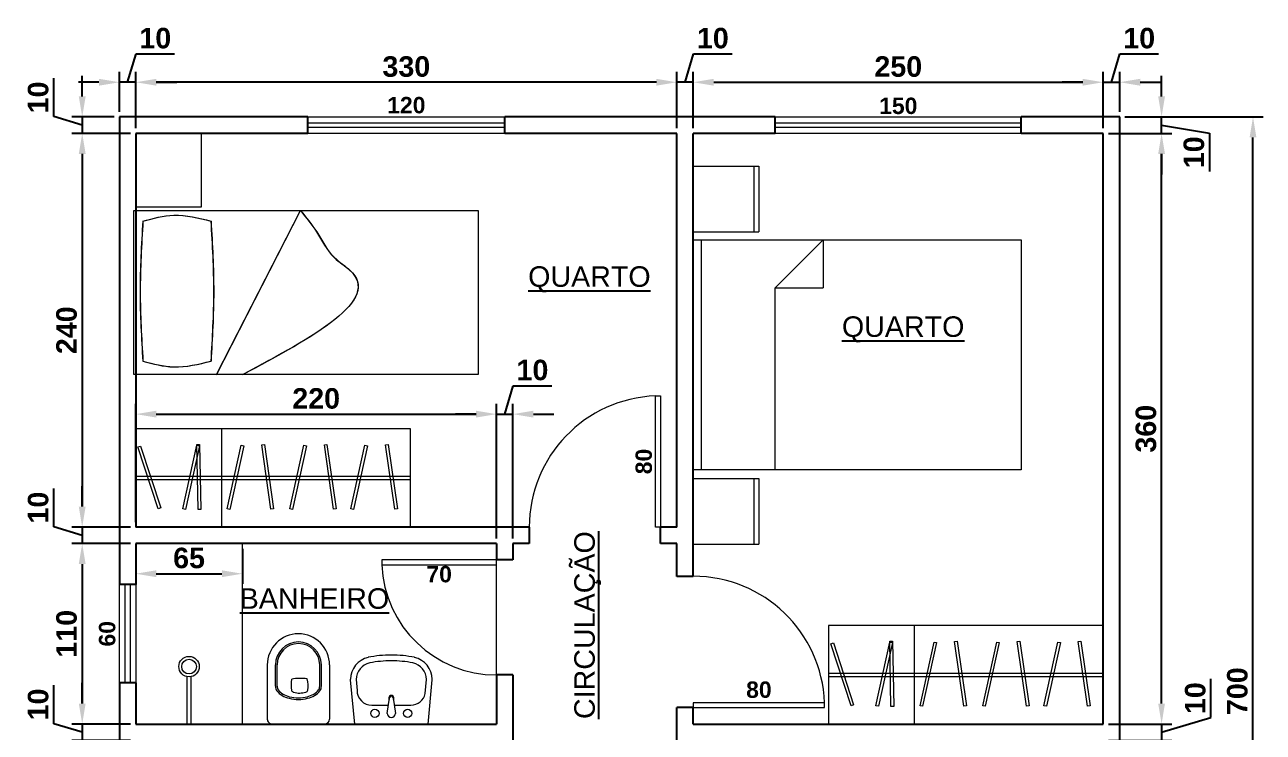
# Model space of a CAD drawing. Header units: centimetres. Extents: x 1327 to 2083, y 54 to 891.
# Drawn here: x 1327 to 2083, y 460 to 891 of the extents above; entities that cross this region are included whole.
import ezdxf

# ---------------------------------------------------------------- set-up
doc = ezdxf.new("R2010")
doc.units = ezdxf.units.CM
for name, color, linetype, lineweight in [('blocos', 40, 'Continuous', 9), ('Cotas', 7, 'Continuous', 9), ('janelas', 1, 'Continuous', 13), ('paredes', 5, 'Continuous', 25), ('piso', 8, 'Continuous', 9), ('portas', 25, 'Continuous', 13)]:
    doc.layers.add(name, color=color, linetype=linetype, lineweight=lineweight)
doc.layers.add('Texto', color=102, linetype='Continuous')
doc.styles.add('Annotative', font='arial.ttf')
doc.styles.get("Standard").update_dxf_attribs({"font": ''})
doc.styles.get('Standard').set_extended_font_data('Arial', bold=True)
doc.dimstyles.new('Copy of ISO-25', dxfattribs={"dimscale": 0, "dimtxt": 2, "dimasz": 2.5, "dimexe": 1.25, "dimexo": 0.625, "dimtad": 1, "dimtxsty": 'Standard', "dimcen": 2.5, "dimse1": 1, "dimse2": 1, "dimsd1": 1, "dimsd2": 1, "dimclrt": 102, "dimadec": 0, "dimazin": 0, "dimtfac": 1, "dimtmove": 0, "dimatfit": 3, "dimfxl": 1, "dimarcsym": 0})
doc.dimstyles.new('ISO-25', dxfattribs={"dimscale": 0, "dimtxt": 2.5, "dimasz": 2.5, "dimexe": 1.25, "dimexo": 0.625, "dimtad": 1, "dimtxsty": 'Standard', "dimcen": 2.5, "dimclrt": 102, "dimadec": 0, "dimazin": 0, "dimtfac": 1, "dimtmove": 1, "dimatfit": 3, "dimfxl": 1, "dimarcsym": 0})

# ---------------------------------------------------------------- blocks, each defined once
blk = doc.blocks.new('*D31')
at = {"layer": 'Cotas', "color": 0, "lineweight": -2, "transparency": 16777216}
for p, q in [((2050.78, 469.17), (2050.78, 492.6)), ((2020.69, 477.65), (2020.69, 490.15)), ((2020.69, 460.15), (2050.78, 469.17)), ((1988.26, 465.15), (2026.94, 465.15)), ((2020.69, 465.15), (2020.69, 455.15)), ((2020.69, 465.15), (2020.69, 455.15)), ((1988.26, 455.15), (2026.94, 455.15)), ((2020.69, 442.65), (2020.69, 430.15))]:
    blk.add_line(p, q, dxfattribs=at)
at = {"layer": 'Cotas', "color": 0, "transparency": 16777216}
for points in [[(2018.61, 477.65), (2022.77, 477.65), (2020.69, 465.15)], [(2018.61, 442.65), (2022.77, 442.65), (2020.69, 455.15)]]:
    blk.add_solid(points, dxfattribs=at)
at = {"layer": 'Defpoints', "color": 0, "transparency": 16777216}
for p in [(1985.13, 465.15), (1985.13, 455.15), (2020.69, 455.15)]:
    blk.add_point(p, dxfattribs=at)
at = {"layer": 'Cotas', "color": 102, "transparency": 16777216, "insert": (2041.27, 480.89), "char_height": 12.5, "attachment_point": 5, "rotation": 90}
blk.add_mtext('10', dxfattribs=at)
blk = doc.blocks.new('*D32')
at = {"layer": 'Cotas', "color": 0, "lineweight": -2, "transparency": 16777216}
for p, q in [((1988.26, 825.15), (2026.94, 825.15)), ((2020.69, 477.65), (2020.69, 812.65)), ((1988.26, 465.15), (2026.94, 465.15))]:
    blk.add_line(p, q, dxfattribs=at)
at = {"layer": 'Cotas', "color": 0, "transparency": 16777216}
for points in [[(2018.61, 812.65), (2022.77, 812.65), (2020.69, 825.15)], [(2018.61, 477.65), (2022.77, 477.65), (2020.69, 465.15)]]:
    blk.add_solid(points, dxfattribs=at)
at = {"layer": 'Defpoints', "color": 0, "transparency": 16777216}
for p in [(1985.13, 825.15), (2020.69, 825.15), (1985.13, 465.15)]:
    blk.add_point(p, dxfattribs=at)
at = {"layer": 'Cotas', "color": 102, "transparency": 16777216, "insert": (2011.18, 645.15), "char_height": 12.5, "attachment_point": 5, "rotation": 90}
blk.add_mtext('360', dxfattribs=at)
blk = doc.blocks.new('*D33')
at = {"layer": 'Cotas', "color": 0, "lineweight": -2, "transparency": 16777216}
for p, q in [((2020.69, 847.65), (2020.69, 860.15)), ((1998.26, 835.15), (2026.94, 835.15)), ((2020.69, 825.15), (2020.69, 835.15)), ((2020.69, 825.15), (2020.69, 835.15)), ((1988.26, 825.15), (2026.94, 825.15)), ((2020.69, 830.15), (2049.93, 825.35)), ((2049.93, 825.35), (2049.93, 801.92)), ((2020.69, 812.65), (2020.69, 800.15))]:
    blk.add_line(p, q, dxfattribs=at)
at = {"layer": 'Cotas', "color": 0, "transparency": 16777216}
for points in [[(2018.61, 847.65), (2022.77, 847.65), (2020.69, 835.15)], [(2018.61, 812.65), (2022.77, 812.65), (2020.69, 825.15)]]:
    blk.add_solid(points, dxfattribs=at)
at = {"layer": 'Defpoints', "color": 0, "transparency": 16777216}
for p in [(1995.13, 835.15), (2020.69, 835.15), (1985.13, 825.15)]:
    blk.add_point(p, dxfattribs=at)
at = {"layer": 'Cotas', "color": 102, "transparency": 16777216, "insert": (2040.43, 813.63), "char_height": 12.5, "attachment_point": 5, "rotation": 90}
blk.add_mtext('10', dxfattribs=at)
blk = doc.blocks.new('*D34')
at = {"layer": 'Cotas', "color": 0, "lineweight": -2, "transparency": 16777216}
for p, q in [((1990.13, 856.32), (1995.33, 873.64)), ((1995.33, 873.64), (2018.76, 873.64)), ((1985.13, 828.27), (1985.13, 862.57)), ((1995.13, 838.27), (1995.13, 862.57)), ((1972.63, 856.32), (1960.13, 856.32)), ((1985.13, 856.32), (1995.13, 856.32)), ((1985.13, 856.32), (1995.13, 856.32)), ((2007.63, 856.32), (2020.13, 856.32))]:
    blk.add_line(p, q, dxfattribs=at)
at = {"layer": 'Cotas', "color": 0, "transparency": 16777216}
for points in [[(1972.63, 858.4), (1972.63, 854.23), (1985.13, 856.32)], [(2007.63, 858.4), (2007.63, 854.23), (1995.13, 856.32)]]:
    blk.add_solid(points, dxfattribs=at)
at = {"layer": 'Defpoints', "color": 0, "transparency": 16777216}
for p in [(1995.13, 856.32), (1995.13, 835.15), (1985.13, 825.15)]:
    blk.add_point(p, dxfattribs=at)
at = {"layer": 'Cotas', "color": 102, "transparency": 16777216, "insert": (2007.04, 883.14), "char_height": 12.5, "attachment_point": 5}
blk.add_mtext('10', dxfattribs=at)
blk = doc.blocks.new('*D35')
at = {"layer": 'Cotas', "color": 0, "lineweight": -2, "transparency": 16777216}
for p, q in [((1735.13, 828.27), (1735.13, 862.57)), ((1985.13, 828.27), (1985.13, 862.57)), ((1747.63, 856.32), (1972.63, 856.32))]:
    blk.add_line(p, q, dxfattribs=at)
at = {"layer": 'Cotas', "color": 0, "transparency": 16777216}
for points in [[(1747.63, 858.4), (1747.63, 854.23), (1735.13, 856.32)], [(1972.63, 858.4), (1972.63, 854.23), (1985.13, 856.32)]]:
    blk.add_solid(points, dxfattribs=at)
at = {"layer": 'Defpoints', "color": 0, "transparency": 16777216}
for p in [(1985.13, 856.32), (1735.13, 825.15), (1985.13, 825.15)]:
    blk.add_point(p, dxfattribs=at)
at = {"layer": 'Cotas', "color": 102, "transparency": 16777216, "insert": (1860.13, 865.82), "char_height": 12.5, "attachment_point": 5}
blk.add_mtext('250', dxfattribs=at)
blk = doc.blocks.new('*D36')
at = {"layer": 'Cotas', "color": 0, "lineweight": -2, "transparency": 16777216}
for p, q in [((1730.13, 856.32), (1735.33, 873.64)), ((1735.33, 873.64), (1758.76, 873.64)), ((1725.13, 828.27), (1725.13, 862.57)), ((1735.13, 828.27), (1735.13, 862.57)), ((1712.63, 856.32), (1700.13, 856.32)), ((1735.13, 856.32), (1725.13, 856.32)), ((1735.13, 856.32), (1725.13, 856.32)), ((1747.63, 856.32), (1760.13, 856.32))]:
    blk.add_line(p, q, dxfattribs=at)
at = {"layer": 'Cotas', "color": 0, "transparency": 16777216}
for points in [[(1712.63, 858.4), (1712.63, 854.23), (1725.13, 856.32)], [(1747.63, 858.4), (1747.63, 854.23), (1735.13, 856.32)]]:
    blk.add_solid(points, dxfattribs=at)
at = {"layer": 'Defpoints', "color": 0, "transparency": 16777216}
for p in [(1725.13, 856.32), (1725.13, 825.15), (1735.13, 825.15)]:
    blk.add_point(p, dxfattribs=at)
at = {"layer": 'Cotas', "color": 102, "transparency": 16777216, "insert": (1747.04, 883.14), "char_height": 12.5, "attachment_point": 5}
blk.add_mtext('10', dxfattribs=at)
blk = doc.blocks.new('*D37')
at = {"layer": 'Cotas', "color": 0, "lineweight": -2, "transparency": 16777216}
for p, q in [((1395.13, 828.27), (1395.13, 862.57)), ((1725.13, 828.27), (1725.13, 862.57)), ((1712.63, 856.32), (1407.63, 856.32))]:
    blk.add_line(p, q, dxfattribs=at)
at = {"layer": 'Cotas', "color": 0, "transparency": 16777216}
for points in [[(1407.63, 858.4), (1407.63, 854.23), (1395.13, 856.32)], [(1712.63, 858.4), (1712.63, 854.23), (1725.13, 856.32)]]:
    blk.add_solid(points, dxfattribs=at)
at = {"layer": 'Defpoints', "color": 0, "transparency": 16777216}
for p in [(1395.13, 856.32), (1395.13, 825.15), (1725.13, 825.15)]:
    blk.add_point(p, dxfattribs=at)
at = {"layer": 'Cotas', "color": 102, "transparency": 16777216, "insert": (1560.13, 865.82), "char_height": 12.5, "attachment_point": 5}
blk.add_mtext('330', dxfattribs=at)
blk = doc.blocks.new('*D38')
at = {"layer": 'Cotas', "color": 0, "lineweight": -2, "transparency": 16777216}
for p, q in [((1390.13, 856.32), (1395.33, 873.64)), ((1395.33, 873.64), (1418.76, 873.64)), ((1385.13, 838.27), (1385.13, 862.57)), ((1395.13, 828.27), (1395.13, 862.57)), ((1372.63, 856.32), (1360.13, 856.32)), ((1395.13, 856.32), (1385.13, 856.32)), ((1395.13, 856.32), (1385.13, 856.32)), ((1407.63, 856.32), (1420.13, 856.32))]:
    blk.add_line(p, q, dxfattribs=at)
at = {"layer": 'Cotas', "color": 0, "transparency": 16777216}
for points in [[(1372.63, 858.4), (1372.63, 854.23), (1385.13, 856.32)], [(1407.63, 858.4), (1407.63, 854.23), (1395.13, 856.32)]]:
    blk.add_solid(points, dxfattribs=at)
at = {"layer": 'Defpoints', "color": 0, "transparency": 16777216}
for p in [(1385.13, 856.32), (1385.13, 835.15), (1395.13, 825.15)]:
    blk.add_point(p, dxfattribs=at)
at = {"layer": 'Cotas', "color": 102, "transparency": 16777216, "insert": (1407.04, 883.14), "char_height": 12.5, "attachment_point": 5}
blk.add_mtext('10', dxfattribs=at)
blk = doc.blocks.new('*D39')
at = {"layer": 'Cotas', "color": 0, "lineweight": -2, "transparency": 16777216}
for p, q in [((1345.16, 835.34), (1345.16, 858.78)), ((1362.48, 847.65), (1362.48, 860.15)), ((1362.48, 830.15), (1345.16, 835.34)), ((1382.01, 835.15), (1356.23, 835.15)), ((1362.48, 835.15), (1362.48, 825.15)), ((1362.48, 835.15), (1362.48, 825.15)), ((1392.01, 825.15), (1356.23, 825.15)), ((1362.48, 812.65), (1362.48, 800.15))]:
    blk.add_line(p, q, dxfattribs=at)
at = {"layer": 'Cotas', "color": 0, "transparency": 16777216}
for points in [[(1360.39, 847.65), (1364.56, 847.65), (1362.48, 835.15)], [(1360.39, 812.65), (1364.56, 812.65), (1362.48, 825.15)]]:
    blk.add_solid(points, dxfattribs=at)
at = {"layer": 'Defpoints', "color": 0, "transparency": 16777216}
for p in [(1385.13, 835.15), (1362.48, 825.15), (1395.13, 825.15)]:
    blk.add_point(p, dxfattribs=at)
at = {"layer": 'Cotas', "color": 102, "transparency": 16777216, "insert": (1335.65, 847.06), "char_height": 12.5, "attachment_point": 5, "rotation": 90}
blk.add_mtext('10', dxfattribs=at)
blk = doc.blocks.new('*D40')
at = {"layer": 'Cotas', "color": 0, "lineweight": -2, "transparency": 16777216}
for p, q in [((1392.01, 825.15), (1356.23, 825.15)), ((1362.48, 812.65), (1362.48, 597.65)), ((1392.01, 585.15), (1356.23, 585.15))]:
    blk.add_line(p, q, dxfattribs=at)
at = {"layer": 'Cotas', "color": 0, "transparency": 16777216}
for points in [[(1360.39, 812.65), (1364.56, 812.65), (1362.48, 825.15)], [(1360.39, 597.65), (1364.56, 597.65), (1362.48, 585.15)]]:
    blk.add_solid(points, dxfattribs=at)
at = {"layer": 'Defpoints', "color": 0, "transparency": 16777216}
for p in [(1395.13, 825.15), (1362.48, 585.15), (1395.13, 585.15)]:
    blk.add_point(p, dxfattribs=at)
at = {"layer": 'Cotas', "color": 102, "transparency": 16777216, "insert": (1352.97, 705.15), "char_height": 12.5, "attachment_point": 5, "rotation": 90}
blk.add_mtext('240', dxfattribs=at)
blk = doc.blocks.new('*D41')
at = {"layer": 'Cotas', "color": 0, "lineweight": -2, "transparency": 16777216}
for p, q in [((1345.16, 585.34), (1345.16, 608.78)), ((1362.48, 597.65), (1362.48, 610.15)), ((1362.48, 580.15), (1345.16, 585.34)), ((1392.01, 585.15), (1356.23, 585.15)), ((1362.48, 585.15), (1362.48, 575.15)), ((1362.48, 585.15), (1362.48, 575.15)), ((1392.01, 575.15), (1356.23, 575.15)), ((1362.48, 562.65), (1362.48, 550.15))]:
    blk.add_line(p, q, dxfattribs=at)
at = {"layer": 'Cotas', "color": 0, "transparency": 16777216}
for points in [[(1360.39, 597.65), (1364.56, 597.65), (1362.48, 585.15)], [(1360.39, 562.65), (1364.56, 562.65), (1362.48, 575.15)]]:
    blk.add_solid(points, dxfattribs=at)
at = {"layer": 'Defpoints', "color": 0, "transparency": 16777216}
for p in [(1395.13, 585.15), (1362.48, 575.15), (1395.13, 575.15)]:
    blk.add_point(p, dxfattribs=at)
at = {"layer": 'Cotas', "color": 102, "transparency": 16777216, "insert": (1335.65, 597.06), "char_height": 12.5, "attachment_point": 5, "rotation": 90}
blk.add_mtext('10', dxfattribs=at)
blk = doc.blocks.new('*D42')
at = {"layer": 'Cotas', "color": 0, "lineweight": -2, "transparency": 16777216}
for p, q in [((1392.01, 575.15), (1356.23, 575.15)), ((1362.48, 562.65), (1362.48, 477.65)), ((1392.01, 465.15), (1356.23, 465.15))]:
    blk.add_line(p, q, dxfattribs=at)
at = {"layer": 'Cotas', "color": 0, "transparency": 16777216}
for points in [[(1360.39, 562.65), (1364.56, 562.65), (1362.48, 575.15)], [(1360.39, 477.65), (1364.56, 477.65), (1362.48, 465.15)]]:
    blk.add_solid(points, dxfattribs=at)
at = {"layer": 'Defpoints', "color": 0, "transparency": 16777216}
for p in [(1395.13, 575.15), (1362.48, 465.15), (1395.13, 465.15)]:
    blk.add_point(p, dxfattribs=at)
at = {"layer": 'Cotas', "color": 102, "transparency": 16777216, "insert": (1352.97, 520.15), "char_height": 12.5, "attachment_point": 5, "rotation": 90}
blk.add_mtext('110', dxfattribs=at)
blk = doc.blocks.new('*D43')
at = {"layer": 'Cotas', "color": 0, "lineweight": -2, "transparency": 16777216}
for p, q in [((1345.16, 465.34), (1345.16, 488.78)), ((1362.48, 477.65), (1362.48, 490.15)), ((1362.48, 460.15), (1345.16, 465.34)), ((1392.01, 465.15), (1356.23, 465.15)), ((1362.48, 465.15), (1362.48, 455.15)), ((1362.48, 465.15), (1362.48, 455.15)), ((1392.01, 455.15), (1356.23, 455.15)), ((1362.48, 442.65), (1362.48, 430.15))]:
    blk.add_line(p, q, dxfattribs=at)
at = {"layer": 'Cotas', "color": 0, "transparency": 16777216}
for points in [[(1360.39, 477.65), (1364.56, 477.65), (1362.48, 465.15)], [(1360.39, 442.65), (1364.56, 442.65), (1362.48, 455.15)]]:
    blk.add_solid(points, dxfattribs=at)
at = {"layer": 'Defpoints', "color": 0, "transparency": 16777216}
for p in [(1395.13, 465.15), (1362.48, 455.15), (1395.13, 455.15)]:
    blk.add_point(p, dxfattribs=at)
at = {"layer": 'Cotas', "color": 102, "transparency": 16777216, "insert": (1335.65, 477.06), "char_height": 12.5, "attachment_point": 5, "rotation": 90}
blk.add_mtext('10', dxfattribs=at)
blk = doc.blocks.new('*D13')
at = {"layer": 'Cotas', "color": 0, "lineweight": -2, "transparency": 16777216}
for p, q in [((1998.26, 835.15), (2082.68, 835.15)), ((2076.43, 147.65), (2076.43, 822.65)), ((1998.26, 135.15), (2082.68, 135.15))]:
    blk.add_line(p, q, dxfattribs=at)
at = {"layer": 'Cotas', "color": 0, "transparency": 16777216}
for points in [[(2074.34, 822.65), (2078.51, 822.65), (2076.43, 835.15)], [(2074.34, 147.65), (2078.51, 147.65), (2076.43, 135.15)]]:
    blk.add_solid(points, dxfattribs=at)
at = {"layer": 'Defpoints', "color": 0, "transparency": 16777216}
for p in [(1995.13, 835.15), (2076.43, 835.15), (1995.13, 135.15)]:
    blk.add_point(p, dxfattribs=at)
at = {"layer": 'Cotas', "color": 102, "transparency": 16777216, "insert": (2066.92, 485.15), "char_height": 12.5, "attachment_point": 5, "rotation": 90}
blk.add_mtext('700', dxfattribs=at)
blk = doc.blocks.new('*D14')
at = {"layer": 'Cotas', "color": 0, "lineweight": -2, "transparency": 16777216}
for p, q in [((1395.13, 588.27), (1395.13, 660.28)), ((1615.13, 578.27), (1615.13, 660.28)), ((1407.63, 654.03), (1602.63, 654.03))]:
    blk.add_line(p, q, dxfattribs=at)
at = {"layer": 'Cotas', "color": 0, "transparency": 16777216}
for points in [[(1407.63, 656.11), (1407.63, 651.94), (1395.13, 654.03)], [(1602.63, 656.11), (1602.63, 651.94), (1615.13, 654.03)]]:
    blk.add_solid(points, dxfattribs=at)
at = {"layer": 'Defpoints', "color": 0, "transparency": 16777216}
for p in [(1615.13, 654.03), (1395.13, 585.15), (1615.13, 575.15)]:
    blk.add_point(p, dxfattribs=at)
at = {"layer": 'Cotas', "color": 102, "transparency": 16777216, "insert": (1505.13, 663.53), "char_height": 12.5, "attachment_point": 5}
blk.add_mtext('220', dxfattribs=at)
blk = doc.blocks.new('*D15')
at = {"layer": 'Cotas', "color": 0, "lineweight": -2, "transparency": 16777216}
for p, q in [((1395.13, 572.02), (1395.13, 550.51)), ((1460.13, 572.02), (1460.13, 550.51)), ((1407.63, 556.76), (1447.63, 556.76))]:
    blk.add_line(p, q, dxfattribs=at)
at = {"layer": 'Cotas', "color": 0, "transparency": 16777216}
for points in [[(1407.63, 558.84), (1407.63, 554.68), (1395.13, 556.76)], [(1447.63, 558.84), (1447.63, 554.68), (1460.13, 556.76)]]:
    blk.add_solid(points, dxfattribs=at)
at = {"layer": 'Defpoints', "color": 0, "transparency": 16777216}
for p in [(1395.13, 575.15), (1460.13, 575.15), (1460.13, 556.76)]:
    blk.add_point(p, dxfattribs=at)
at = {"layer": 'Cotas', "color": 102, "transparency": 16777216, "insert": (1427.63, 566.27), "char_height": 12.5, "attachment_point": 5}
blk.add_mtext('65', dxfattribs=at)
blk = doc.blocks.new('*D20')
at = {"layer": 'Defpoints', "color": 0, "transparency": 16777216}
for p in [(1385.13, 550.15), (1385.13, 490.15), (1385.97, 490.15)]:
    blk.add_point(p, dxfattribs=at)
at = {"layer": 'Cotas', "color": 102, "transparency": 16777216, "insert": (1377.74, 520.15), "char_height": 10, "attachment_point": 5, "rotation": 90}
blk.add_mtext('60', dxfattribs=at)
blk = doc.blocks.new('*D21')
at = {"layer": 'Defpoints', "color": 0, "transparency": 16777216}
for p in [(1545.13, 562.15), (1615.13, 562.15), (1545.13, 548.19)]:
    blk.add_point(p, dxfattribs=at)
at = {"layer": 'Cotas', "color": 102, "transparency": 16777216, "insert": (1580.13, 556.42), "char_height": 10, "attachment_point": 5}
blk.add_mtext('70', dxfattribs=at)
blk = doc.blocks.new('*D22')
at = {"layer": 'Defpoints', "color": 0, "transparency": 16777216}
for p in [(1735.13, 478.15), (1815.13, 478.15), (1815.13, 477.77)]:
    blk.add_point(p, dxfattribs=at)
at = {"layer": 'Cotas', "color": 102, "transparency": 16777216, "insert": (1775.13, 486.01), "char_height": 10, "attachment_point": 5}
blk.add_mtext('80', dxfattribs=at)
blk = doc.blocks.new('*D23')
at = {"layer": 'Defpoints', "color": 0, "transparency": 16777216}
for p in [(1712.13, 665.15), (1713.19, 665.15), (1712.13, 585.15)]:
    blk.add_point(p, dxfattribs=at)
at = {"layer": 'Cotas', "color": 102, "transparency": 16777216, "insert": (1704.96, 625.15), "char_height": 10, "attachment_point": 5, "rotation": 90}
blk.add_mtext('80', dxfattribs=at)
blk = doc.blocks.new('*D24')
at = {"layer": 'Defpoints', "color": 0, "transparency": 16777216}
for p in [(1785.13, 835.15), (1935.13, 835.15), (1935.13, 833.64)]:
    blk.add_point(p, dxfattribs=at)
at = {"layer": 'Cotas', "color": 102, "transparency": 16777216, "insert": (1860.13, 841.87), "char_height": 10, "attachment_point": 5}
blk.add_mtext('150', dxfattribs=at)
blk = doc.blocks.new('*D25')
at = {"layer": 'Defpoints', "color": 0, "transparency": 16777216}
for p in [(1500.13, 835.15), (1620.13, 835.15), (1620.13, 834.07)]:
    blk.add_point(p, dxfattribs=at)
at = {"layer": 'Cotas', "color": 102, "transparency": 16777216, "insert": (1560.13, 842.3), "char_height": 10, "attachment_point": 5}
blk.add_mtext('120', dxfattribs=at)
blk = doc.blocks.new('camacasal')
at = {"layer": 'blocos'}
for p, q in [((0, 75), (0, 115)), ((0, 115), (40, 115)), ((37, 115), (37, 75)), ((40, 115), (40, 75)), ((0, 75), (40, 75)), ((0, 70), (200, 70)), ((0, -70), (0, 70)), ((5, -70), (5, 70)), ((50, 40.74), (79.26, 70)), ((79.26, 70), (79.26, 40.74)), ((200, 70), (200, -70)), ((50, -70), (50, 40.74)), ((50, 40.74), (79.26, 40.74)), ((200, -70), (0, -70)), ((0, -75.48), (40, -75.48)), ((0, -115.48), (0, -75.48)), ((37, -75.48), (37, -115.48)), ((40, -75.48), (40, -115.48)), ((0, -115.48), (40, -115.48))]:
    blk.add_line(p, q, dxfattribs=at)
blk = doc.blocks.new('roupeiro1')
at = {"layer": 'blocos'}
for p, q in [((115.31, 60), (-52.19, 60)), ((-52.19, 60), (-52.19, 0)), ((0, 60), (0, 0)), ((115.31, 0), (115.31, 60)), ((-50.84, 48.91), (-49.29, 49.42)), ((-38.51, 11.17), (-50.84, 48.91)), ((-49.29, 49.42), (-36.95, 11.68)), ((-23.41, 11.16), (-14.9, 49.94)), ((-13.3, 49.59), (-21.81, 10.81)), ((-14.95, 50.4), (-13.31, 50.43)), ((-14.15, 10.7), (-14.95, 50.4)), ((-14.9, 49.94), (-13.3, 49.59)), ((-13.31, 50.43), (-12.51, 10.73)), ((3.57, 11.16), (12.09, 49.94)), ((13.68, 49.59), (5.17, 10.81)), ((12.09, 49.94), (13.68, 49.59)), ((24.6, 50.2), (26.22, 50.43)), ((30.28, 10.9), (24.6, 50.2)), ((26.22, 50.43), (31.89, 11.13)), ((41.79, 11.16), (50.3, 49.94)), ((51.89, 49.59), (43.38, 10.81)), ((50.3, 49.94), (51.89, 49.59)), ((62.81, 50.2), (64.43, 50.43)), ((68.49, 10.9), (62.81, 50.2)), ((64.43, 50.43), (70.11, 11.13)), ((79.02, 11.16), (87.53, 49.94)), ((89.13, 49.59), (80.62, 10.81)), ((87.53, 49.94), (89.13, 49.59)), ((100.04, 50.2), (101.66, 50.43)), ((105.72, 10.9), (100.04, 50.2)), ((101.66, 50.43), (107.34, 11.13)), ((-52.19, 31), (115.31, 31)), ((-52.19, 29), (115.31, 29)), ((-36.95, 11.68), (-38.51, 11.17)), ((-21.81, 10.81), (-23.41, 11.16)), ((-12.51, 10.73), (-14.15, 10.7)), ((5.17, 10.81), (3.57, 11.16)), ((31.89, 11.13), (30.28, 10.9)), ((43.38, 10.81), (41.79, 11.16)), ((70.11, 11.13), (68.49, 10.9)), ((80.62, 10.81), (79.02, 11.16)), ((107.34, 11.13), (105.72, 10.9)), ((-52.19, 0), (115.31, 0))]:
    blk.add_line(p, q, dxfattribs=at)
blk = doc.blocks.new('cama_solt')
at = {"layer": 'blocos'}
for p, q in [((-50, -210), (-50, 0)), ((-50, 0), (50, 0)), ((50, 0), (50, -210)), ((52.31, -1.24), (52.31, -41.24)), ((97.05, -1.24), (52.31, -1.24)), ((97.05, -41.24), (97.05, -1.24)), ((52.31, -41.24), (97.05, -41.24)), ((50, -210), (-50, -210))]:
    blk.add_line(p, q, dxfattribs=at)
at = {"layer": 'blocos', "linetype": 'Continuous', "ltscale": 100}
for p, q in [((-50.02, -50.39), (49.98, -101.66)), ((-50, -50.5), (50, -101.77))]:
    blk.add_line(p, q, dxfattribs=at)
at = {"layer": 'blocos', "ltscale": 100}
for points in [[(-41.74, -5.51), (-45.3, -24.35), (-41.74, -47.01)], [(-41.72, -5.62), (-45.27, -24.46), (-41.72, -47.12)], [(43.59, -5.51), (0.36, -3.87), (-41.74, -5.51)], [(43.61, -5.62), (0.39, -3.98), (-41.72, -5.62)], [(43.59, -5.51), (47.14, -24.35), (43.59, -47.01)], [(43.61, -5.62), (47.17, -24.46), (43.61, -47.12)], [(43.59, -47.01), (0.36, -48.65), (-41.74, -47.01)], [(43.61, -47.12), (0.39, -48.76), (-41.72, -47.12)]]:
    blk.add_spline(points, degree=3, dxfattribs=at)
at = {"layer": 'blocos', "linetype": 'Continuous', "ltscale": 100}
for points in [[(49.98, -101.66), (37.01, -111.46), (21.31, -122.31), (13.76, -131.66), (-50.02, -66.37)], [(50, -101.77), (37.04, -111.57), (21.33, -122.42), (13.78, -131.77), (-50, -66.49)]]:
    blk.add_spline(points, degree=3, dxfattribs=at)
blk = doc.blocks.new('bide')
at = {"layer": 'blocos'}
for p, q in [((-36, 19), (-3, 19)), ((0, 16), (0, -16)), ((-23, 14), (-36, 14)), ((-23, 13), (-36, 13)), ((-23, -13), (-36, -13)), ((-23, -14), (-36, -14)), ((-36, -19), (-3, -19))]:
    blk.add_line(p, q, dxfattribs=at)
for centre, radius, start, end in [((-36, 0), 19, 90, 270), ((-3, 16), 3, 0, 90), ((-36, 0), 14, 90, 270), ((-36, 0), 13, 90, 270), ((-23, 9.25), 4.75, 54.06263, 90), ((-23, 9.25), 3.75, 54.06263, 90), ((-26.19, 4.84), 9.19, 29.74488, 54.06263), ((-26.19, 4.84), 10.19, 29.74488, 54.06263), ((-31.31, 1.92), 15.08, 13.31647, 29.74488), ((-31.31, 1.92), 16.08, 13.31647, 29.74488), ((-2.44, 1.12), 25.39, 170.48103, 191.89756), ((-22.74, -13.69), 19.59, 83.89132, 104.02168), ((-21.24, 4.05), 1.84, 13.60038, 71.3149), ((-33.95, 0.3), 15.09, 2.00251, 16.08859), ((-33.96, 0.82), 15.09, 345.94213, 0.02821), ((-39.42, 0), 23.42, 0, 13.31647), ((-39.42, 0), 23.42, 346.68353, 0), ((-39.42, 0), 24.42, 0, 13.31647), ((-23.66, 15.09), 19.55, 259.30392, 279.36523), ((-21.13, -2.48), 1.84, 290.71582, 348.43034), ((-31.31, -1.92), 15.08, 330.25512, 346.68353), ((-31.31, -1.92), 16.08, 330.25512, 346.68353), ((-39.42, 0), 24.42, 346.68353, 0), ((-23, -9.25), 3.75, 270, 305.93737), ((-23, -9.25), 4.75, 270, 305.93737), ((-26.19, -4.84), 9.19, 305.93737, 330.25512), ((-26.19, -4.84), 10.19, 305.93737, 330.25512), ((-3, -16), 3, 270, 0)]:
    blk.add_arc(centre, radius, start, end, dxfattribs=at)
blk = doc.blocks.new('chuveiro')
at = {"layer": 'blocos'}
for p, q in [((-1.25, 0), (-1.25, 28.88)), ((1.25, 0), (1.25, 28.88)), ((-1.25, 0), (1.25, 0))]:
    blk.add_line(p, q, dxfattribs=at)
for radius in [6.25, 4.5]:
    blk.add_circle((0, 35), radius, dxfattribs=at)
blk = doc.blocks.new('pia')
at = {"layer": 'blocos'}
for p, q in [((27, 25), (0, 22.5)), ((27.29, 25), (27, 25)), ((0, 22.5), (0, -22.5)), ((27.16, 21.5), (20.5, 20.92)), ((27.23, 21.5), (27.16, 21.5)), ((11.5, 11.92), (11.5, 1.78)), ((6.5, 2.5), (15.88, 1.15)), ((15.88, -1.15), (6.5, -2.5)), ((11.5, -1.78), (11.5, -11.92)), ((0, -22.5), (27, -25)), ((18.53, -20.7), (27.16, -21.5)), ((27.16, -21.5), (27.23, -21.5)), ((27, -25), (27.29, -25))]:
    blk.add_line(p, q, dxfattribs=at)
for centre in [(6.5, 10), (6.5, -10)]:
    blk.add_circle(centre, 2.5, dxfattribs=at)
for centre, radius, start, end in [((26.85, 10.8), 14.2, 13.85327, 88.23636), ((20.5, 11.92), 9, 90, 180), ((26.85, 10.8), 10.7, 12.95977, 87.96836), ((-33.85, 0), 72.35, 0, 10.51515), ((-32.36, 0.07), 74.36, 359.946, 10.95665), ((6.5, 0), 2.5, 90, 270), ((15.88, 0), 1.57, 234.97968, 125.02032), ((15.88, 0), 1.15, 270, 90), ((-33.85, 0), 72.35, 349.48485, 360), ((-32.36, -0.07), 74.36, 349.04335, 0.054), ((20.5, -11.92), 9, 180, 257.36664), ((26.85, -10.8), 10.7, 272.03164, 347.04023), ((26.85, -10.8), 14.2, 271.76364, 346.14673)]:
    blk.add_arc(centre, radius, start, end, dxfattribs=at)
blk = doc.blocks.new('*D51')
at = {"layer": 'Cotas', "color": 0, "lineweight": -2, "transparency": 16777216}
for p, q in [((1620.13, 654.03), (1625.33, 671.35)), ((1625.33, 671.35), (1648.76, 671.35)), ((1615.13, 578.27), (1615.13, 660.28)), ((1625.13, 578.27), (1625.13, 660.28)), ((1602.63, 654.03), (1590.13, 654.03)), ((1615.13, 654.03), (1625.13, 654.03)), ((1615.13, 654.03), (1625.13, 654.03)), ((1637.63, 654.03), (1650.13, 654.03))]:
    blk.add_line(p, q, dxfattribs=at)
at = {"layer": 'Cotas', "color": 0, "transparency": 16777216}
for points in [[(1602.63, 656.11), (1602.63, 651.94), (1615.13, 654.03)], [(1637.63, 656.11), (1637.63, 651.94), (1625.13, 654.03)]]:
    blk.add_solid(points, dxfattribs=at)
at = {"layer": 'Defpoints', "color": 0, "transparency": 16777216}
for p in [(1625.13, 654.03), (1615.13, 575.15), (1625.13, 575.15)]:
    blk.add_point(p, dxfattribs=at)
at = {"layer": 'Cotas', "color": 102, "transparency": 16777216, "insert": (1637.04, 680.85), "char_height": 12.5, "attachment_point": 5}
blk.add_mtext('10', dxfattribs=at)

msp = doc.modelspace()

# ---------------------------------------------------------------- linework, layer by layer
at = {"layer": 'janelas'}
for p, q in [((1500.133, 835.148), (1620.133, 835.148)), ((1500.133, 831.648), (1620.133, 831.648)), ((1785.133, 835.148), (1935.133, 835.148)), ((1785.133, 831.648), (1935.133, 831.648)), ((1620.133, 828.648), (1500.133, 828.648)), ((1620.133, 825.148), (1500.133, 825.148)), ((1935.133, 828.648), (1785.133, 828.648)), ((1935.133, 825.148), (1785.133, 825.148)), ((1385.133, 490.148), (1385.133, 550.148)), ((1388.633, 490.148), (1388.633, 550.148)), ((1391.633, 550.148), (1391.633, 490.148)), ((1395.133, 550.148), (1395.133, 490.148))]:
    msp.add_line(p, q, dxfattribs=at)
at = {"layer": 'paredes'}
for p, q in [((1500.133, 835.148), (1385.133, 835.148)), ((1385.133, 835.148), (1385.133, 550.148)), ((1500.133, 825.148), (1500.133, 835.148)), ((1785.133, 835.148), (1620.133, 835.148)), ((1620.133, 825.148), (1620.133, 835.148)), ((1785.133, 825.148), (1785.133, 835.148)), ((1995.133, 835.148), (1935.133, 835.148)), ((1935.133, 825.148), (1935.133, 835.148)), ((1995.133, 135.148), (1995.133, 835.148)), ((1500.133, 825.148), (1395.133, 825.148)), ((1395.133, 825.148), (1395.133, 585.148)), ((1725.133, 825.148), (1620.133, 825.148)), ((1725.133, 585.148), (1725.133, 825.148)), ((1735.133, 555.148), (1735.133, 825.148)), ((1785.133, 825.148), (1735.133, 825.148)), ((1985.133, 825.148), (1935.133, 825.148)), ((1985.133, 465.148), (1985.133, 825.148)), ((1635.133, 585.148), (1395.133, 585.148)), ((1635.133, 585.148), (1635.133, 575.148)), ((1725.133, 585.148), (1715.133, 585.148)), ((1715.133, 575.148), (1715.133, 585.148)), ((1615.133, 575.148), (1395.133, 575.148)), ((1395.133, 575.148), (1395.133, 550.148)), ((1615.133, 575.148), (1615.133, 565.148)), ((1635.133, 575.148), (1625.133, 575.148)), ((1625.133, 575.148), (1625.133, 565.148)), ((1725.133, 575.148), (1715.133, 575.148)), ((1725.133, 555.148), (1725.133, 575.148)), ((1625.133, 565.148), (1615.133, 565.148)), ((1735.133, 555.148), (1725.133, 555.148)), ((1395.133, 550.148), (1385.133, 550.148)), ((1615.133, 495.148), (1615.133, 465.148)), ((1625.133, 495.148), (1615.133, 495.148)), ((1625.133, 495.148), (1625.133, 455.148)), ((1385.133, 490.148), (1385.133, 395.148)), ((1395.133, 490.148), (1385.133, 490.148)), ((1395.133, 490.148), (1395.133, 465.148)), ((1725.133, 455.148), (1725.133, 475.148)), ((1735.133, 475.148), (1725.133, 475.148)), ((1735.133, 465.148), (1735.133, 475.148)), ((1395.133, 465.148), (1615.133, 465.148)), ((1735.133, 465.148), (1985.133, 465.148))]:
    msp.add_line(p, q, dxfattribs=at)
at = {"layer": 'piso'}
for p, q in [((1460.133, 465.148), (1460.133, 575.148)), ((1615.133, 495.148), (1615.133, 565.148))]:
    msp.add_line(p, q, dxfattribs=at)
at = {"layer": 'portas'}
for points in [[(1715.133, 585.148), (1712.133, 585.148), (1712.133, 665.148), (1715.133, 665.148)], [(1615.133, 565.148), (1545.133, 565.148), (1545.133, 562.148), (1615.133, 562.148)], [(1735.133, 475.148), (1815.133, 475.148), (1815.133, 478.148), (1735.133, 478.148)]]:
    msp.add_lwpolyline(points, close=True, dxfattribs=at)
for centre, radius, start, end in [((1715.133, 585.148), 80.056, 92.147585, 180), ((1615.133, 565.148), 70.064, 182.454032, 270), ((1735.133, 475.148), 80.056, 2.147585, 90)]:
    msp.add_arc(centre, radius, start, end, dxfattribs=at)

# ---------------------------------------------------------------- block references
at = {"layer": 'blocos'}
for name, p, rotation in [('cama_solt', (1393.897, 728.094), 90), ('bide', (1494.324, 465.148), 270), ('pia', (1550.976, 465.148), 89.99999999999999)]:
    msp.add_blockref(name, p, dxfattribs=dict(at, rotation=rotation))
for name, p in [('camacasal', (1735.133, 690.176)), ('roupeiro1', (1447.32, 585.148)), ('roupeiro1', (1869.825, 465.148)), ('chuveiro', (1427.633, 465.148))]:
    msp.add_blockref(name, p, dxfattribs=at)

# ---------------------------------------------------------------- texts
at = {"layer": 'Texto', "char_height": 15, "attachment_point": 1, "style": 'Annotative'}
for s, insert in [('\\pi46.87553;{\\H0.83333x;\\LQUARTO}', (1587.532, 744.134)), ('\\pi46.87553;{\\H0.83333x;\\LQUARTO}', (1778.883, 713.616)), ('\\pi38.88614;{\\H0.83333x;\\LBANHEIRO}', (1419.616, 547.891))]:
    msp.add_mtext_dynamic_manual_height_columns(s, width=166.91755, gutter_width=62.5, heights=[0], dxfattribs=dict(at, insert=insert))
at = {"layer": 'Texto', "insert": (1662.547, 441.133), "char_height": 15, "attachment_point": 1, "rotation": 90, "style": 'Annotative'}
msp.add_mtext_dynamic_manual_height_columns('\\pi27.03847;{\\H0.83333x;\\LCIRCULAÇÃO}', width=166.91755, gutter_width=62.5, heights=[0], dxfattribs=at)

# ---------------------------------------------------------------- dimensions: what is measured, and where the dimension line sits
at = {"layer": 'Cotas'}
for base, p1, p2, picture, middle in [((1385.133, 856.316), (1395.133, 825.148), (1385.133, 835.148), '*D38', (1398.454, 883.143)), ((1725.133, 856.316), (1735.133, 825.148), (1725.133, 825.148), '*D36', (1738.454, 883.143)), ((1995.133, 856.316), (1985.133, 825.148), (1995.133, 835.148), '*D34', (1998.454, 883.143)), ((1395.133, 856.316), (1725.133, 825.148), (1395.133, 825.148), '*D37', (1560.133, 865.823)), ((1985.133, 856.316), (1735.133, 825.148), (1985.133, 825.148), '*D35', (1860.133, 865.823)), ((1625.133, 654.025), (1615.133, 575.148), (1625.133, 575.148), '*D51', (1628.454, 680.852)), ((1460.133, 556.759), (1395.133, 575.148), (1460.133, 575.148), '*D15', (1427.633, 566.266))]:
    dim = msp.add_linear_dim(base=base, p1=p1, p2=p2, dimstyle='ISO-25', override={"dimscale": 5}, dxfattribs=at)
    dim.commit()
    dim.dimension.update_dxf_attribs({"geometry": picture, "text_midpoint": middle})
for base, p1, p2, picture, middle in [((1362.477, 825.148), (1385.133, 835.148), (1395.133, 825.148), '*D39', (1335.65, 838.469)), ((2076.425, 835.148), (1995.133, 135.148), (1995.133, 835.148), '*D13', (2066.918, 485.148)), ((1362.477, 585.148), (1395.133, 825.148), (1395.133, 585.148), '*D40', (1352.97, 705.148)), ((2020.691, 825.148), (1985.133, 465.148), (1985.133, 825.148), '*D32', (2011.184, 645.148)), ((1362.477, 575.148), (1395.133, 585.148), (1395.133, 575.148), '*D41', (1335.65, 588.469)), ((1362.477, 465.148), (1395.133, 575.148), (1395.133, 465.148), '*D42', (1352.97, 520.148)), ((2020.691, 455.148), (1985.133, 465.148), (1985.133, 455.148), '*D31', (2041.268, 472.298)), ((1362.477, 455.148), (1395.133, 465.148), (1395.133, 455.148), '*D43', (1335.65, 468.469))]:
    dim = msp.add_linear_dim(base=base, p1=p1, p2=p2, angle=90, dimstyle='ISO-25', override={"dimscale": 5}, dxfattribs=at)
    dim.commit()
    dim.dimension.update_dxf_attribs({"geometry": picture, "text_midpoint": middle})
for base, p1, p2, dimstyle, picture, middle in [((2020.691, 835.148), (1985.133, 825.148), (1995.133, 835.148), 'ISO-25', '*D33', (2049.934, 822.224)), ((1713.193, 665.148), (1712.133, 585.148), (1712.133, 665.148), 'Copy of ISO-25', '*D23', (1713.193, 625.148)), ((1385.966, 490.148), (1385.133, 550.148), (1385.133, 490.148), 'Copy of ISO-25', '*D20', (1385.966, 520.148))]:
    dim = msp.add_linear_dim(base=base, p1=p1, p2=p2, angle=90, dimstyle=dimstyle, override={"dimscale": 5}, dxfattribs=at)
    dim.commit()
    dim.dimension.update_dxf_attribs({"geometry": picture, "text_midpoint": middle, "dimtype": 160})
for base, p1, p2, dimstyle, picture, middle in [((1620.133, 834.073), (1500.133, 835.148), (1620.133, 835.148), 'Copy of ISO-25', '*D25', (1560.133, 834.073)), ((1935.133, 833.643), (1785.133, 835.148), (1935.133, 835.148), 'Copy of ISO-25', '*D24', (1860.133, 833.643)), ((1615.133, 654.025), (1395.133, 585.148), (1615.133, 575.148), 'ISO-25', '*D14', (1505.133, 654.025)), ((1545.133, 548.19), (1615.133, 562.148), (1545.133, 562.148), 'Copy of ISO-25', '*D21', (1580.133, 548.19)), ((1815.133, 477.775), (1735.133, 478.148), (1815.133, 478.148), 'Copy of ISO-25', '*D22', (1775.133, 477.775))]:
    dim = msp.add_linear_dim(base=base, p1=p1, p2=p2, dimstyle=dimstyle, override={"dimscale": 5}, dxfattribs=at)
    dim.commit()
    dim.dimension.update_dxf_attribs({"geometry": picture, "text_midpoint": middle, "dimtype": 160})

doc.saveas('drawing.dxf')
